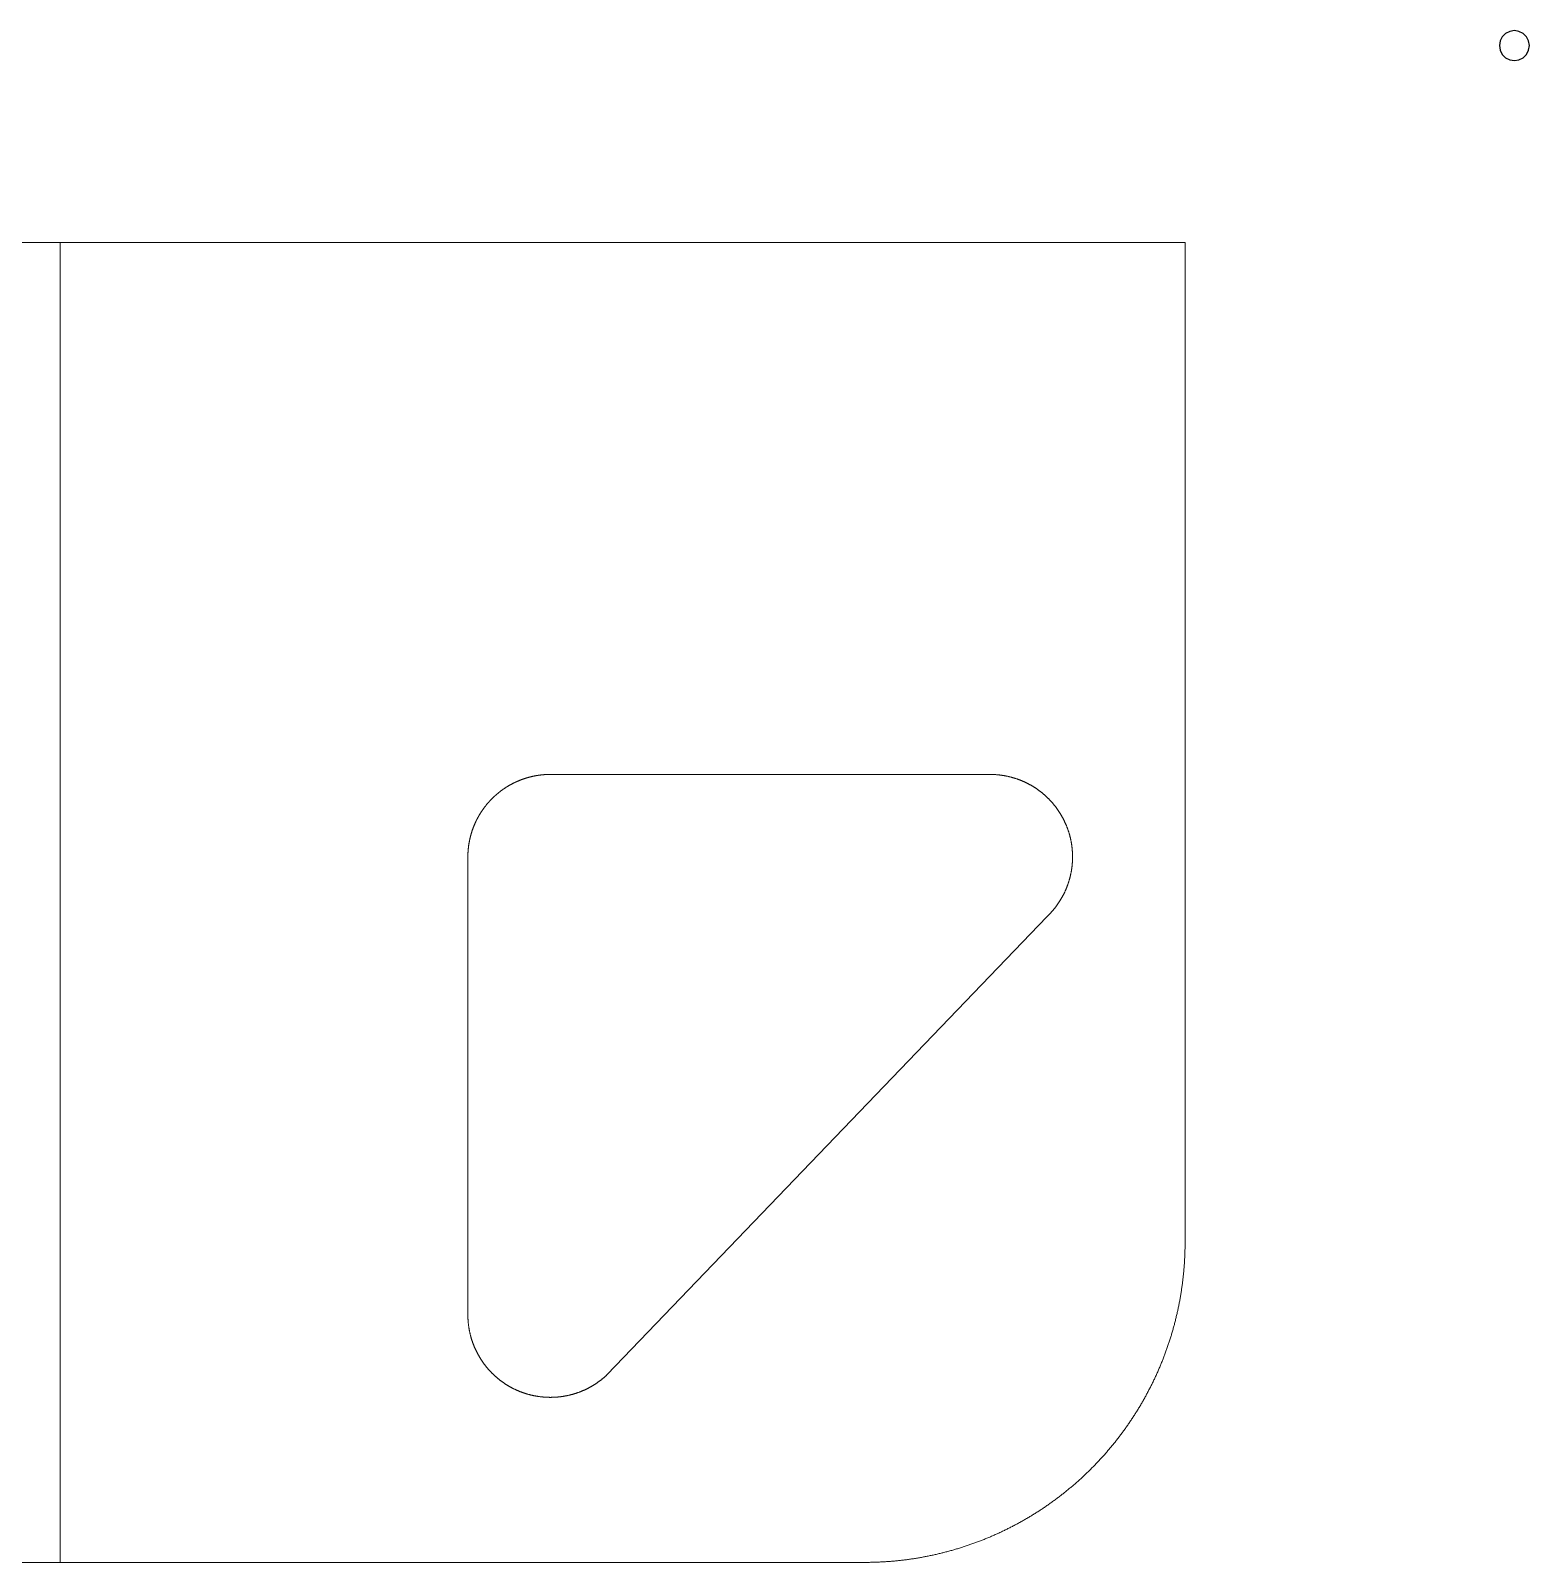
# Model space of a CAD drawing. Header units: millimetres. Extents: x -59 to 138, y 145 to 353.
# Drawn here: x 37.5 to 137.4, y 250.8 to 352.9 of the extents above; entities that cross this region are included whole.
import ezdxf

# ---------------------------------------------------------------- set-up
doc = ezdxf.new("R2010")
doc.units = ezdxf.units.MM
doc.layers.add('TOP_Full_CutOut_90', color=7, linetype='Continuous')
doc.layers.add('TOP_Full_CutOut_90_1', color=7, linetype='Continuous', lineweight=18)
doc.layers.add('TOP_Full_CutOut_90_2', color=7, linetype='Continuous', lineweight=18)

msp = doc.modelspace()

# ---------------------------------------------------------------- linework, layer by layer
at = {"layer": 'TOP_Full_CutOut_90'}
msp.add_lwpolyline([(135.403879, 351.893123), (135.452822, 351.584106), (135.594862, 351.305338), (135.816094, 351.084106), (136.094862, 350.942066), (136.403879, 350.893123), (136.712896, 350.942066), (136.991664, 351.084106), (137.212896, 351.305338), (137.354936, 351.584106), (137.403879, 351.893123), (137.354936, 352.20214), (137.212896, 352.480908), (136.991664, 352.70214), (136.712896, 352.84418), (136.403879, 352.893123), (136.094862, 352.84418), (135.816094, 352.70214), (135.594862, 352.480908), (135.452822, 352.20214), (135.403879, 351.893123)], close=True, dxfattribs=at)
at = {"layer": 'TOP_Full_CutOut_90_1', "linetype": 'Continuous', "ltscale": 5}
msp.add_lwpolyline([(66.637892, 297.802576), (66.637919, 297.819859), (66.638, 297.837143), (66.638136, 297.854425), (66.638326, 297.871707), (66.63857, 297.888989), (66.638869, 297.90627), (66.639222, 297.923549), (66.639629, 297.940828), (66.640091, 297.958105), (66.640607, 297.97538), (66.641177, 297.992654), (66.641802, 298.009926), (66.64248, 298.027196), (66.643213, 298.044464), (66.644001, 298.061729), (66.644842, 298.078992), (66.645738, 298.096252), (66.646688, 298.113509), (66.647692, 298.130763), (66.64875, 298.148014), (66.649863, 298.165261), (66.65103, 298.182505), (66.652251, 298.199745), (66.653526, 298.216981), (66.654855, 298.234213), (66.656239, 298.251441), (66.657676, 298.268664), (66.659168, 298.285883), (66.660714, 298.303097), (66.662314, 298.320306), (66.663968, 298.33751), (66.665676, 298.354708), (66.667438, 298.371901), (66.669254, 298.389089), (66.671124, 298.406271), (66.673048, 298.423447), (66.675026, 298.440616), (66.677058, 298.45778), (66.679144, 298.474937), (66.681284, 298.492087), (66.683477, 298.50923), (66.685725, 298.526367), (66.688026, 298.543496), (66.690381, 298.560618), (66.69279, 298.577733), (66.695253, 298.594839), (66.69777, 298.611938), (66.70034, 298.62903), (66.702964, 298.646112), (66.705641, 298.663187), (66.708373, 298.680253), (66.711157, 298.69731), (66.713996, 298.714359), (66.716888, 298.731399), (66.719833, 298.748429), (66.722832, 298.76545), (66.725885, 298.782462), (66.728991, 298.799463), (66.73215, 298.816455), (66.735363, 298.833437), (66.738629, 298.850409), (66.741948, 298.867371), (66.745321, 298.884322), (66.748747, 298.901262), (66.752226, 298.918191), (66.755758, 298.93511), (66.759344, 298.952017), (66.762982, 298.968913), (66.766674, 298.985797), (66.770419, 299.00267), (66.774216, 299.019531), (66.778067, 299.03638), (66.781971, 299.053216), (66.785927, 299.070041), (66.789936, 299.086852), (66.793998, 299.103651), (66.798113, 299.120438), (66.802281, 299.137211), (66.806501, 299.153971), (66.810774, 299.170718), (66.8151, 299.187451), (66.819478, 299.20417), (66.823909, 299.220876), (66.828392, 299.237568), (66.832927, 299.254245), (66.837515, 299.270908), (66.842155, 299.287557), (66.846848, 299.304191), (66.851593, 299.32081), (66.85639, 299.337414), (66.861239, 299.354003), (66.86614, 299.370577), (66.871094, 299.387135), (66.876099, 299.403678), (66.881156, 299.420205), (66.886265, 299.436715), (66.891426, 299.45321), (66.896639, 299.469688), (66.901904, 299.48615), (66.90722, 299.502596), (66.912588, 299.519024), (66.918008, 299.535436), (66.923479, 299.55183), (66.929002, 299.568207), (66.934576, 299.584567), (66.940201, 299.600909), (66.945878, 299.617233), (66.951606, 299.63354), (66.957385, 299.649828), (66.963215, 299.666098), (66.969097, 299.68235), (66.975029, 299.698583), (66.981013, 299.714797), (66.987047, 299.730993), (66.993133, 299.74717), (66.999269, 299.763327), (67.005456, 299.779465), (67.011693, 299.795583), (67.017981, 299.811682), (67.02432, 299.827761), (67.030709, 299.84382), (67.037149, 299.859858), (67.043639, 299.875877), (67.050179, 299.891875), (67.05677, 299.907852), (67.06341, 299.923809), (67.070101, 299.939744), (67.076842, 299.955659), (67.083633, 299.971552), (67.090474, 299.987424), (67.097364, 300.003274), (67.104305, 300.019102), (67.111295, 300.034909), (67.118335, 300.050694), (67.125424, 300.066456), (67.132563, 300.082196), (67.139751, 300.097914), (67.146988, 300.113608), (67.154275, 300.12928), (67.161611, 300.144929), (67.168996, 300.160555), (67.176431, 300.176158), (67.183914, 300.191737), (67.191446, 300.207293), (67.199027, 300.222825), (67.206657, 300.238333), (67.214335, 300.253816), (67.222062, 300.269276), (67.229838, 300.284711), (67.237662, 300.300122), (67.245535, 300.315508), (67.253456, 300.33087), (67.261425, 300.346206), (67.269442, 300.361517), (67.277507, 300.376803), (67.28562, 300.392064), (67.293781, 300.407299), (67.30199, 300.422508), (67.310247, 300.437692), (67.318552, 300.452849), (67.326904, 300.46798), (67.335303, 300.483085), (67.34375, 300.498164), (67.352244, 300.513215), (67.360786, 300.52824), (67.369375, 300.543239), (67.378011, 300.55821), (67.386693, 300.573154), (67.395423, 300.58807), (67.4042, 300.602959), (67.413023, 300.61782), (67.421893, 300.632654), (67.430809, 300.64746), (67.439772, 300.662237), (67.448782, 300.676986), (67.457838, 300.691707), (67.46694, 300.706399), (67.476088, 300.721063), (67.485282, 300.735698), (67.494522, 300.750304), (67.503808, 300.764881), (67.513139, 300.779428), (67.522517, 300.793946), (67.531939, 300.808435), (67.541408, 300.822894), (67.550922, 300.837323), (67.560481, 300.851722), (67.570085, 300.866091), (67.579734, 300.88043), (67.589429, 300.894738), (67.599168, 300.909016), (67.608952, 300.923263), (67.618781, 300.93748), (67.628654, 300.951665), (67.638572, 300.965819), (67.648535, 300.979942), (67.658541, 300.994034), (67.668592, 301.008094), (67.678687, 301.022123), (67.688826, 301.036119), (67.69901, 301.050084), (67.709236, 301.064017), (67.719507, 301.077917), (67.729821, 301.091786), (67.740179, 301.105621), (67.75058, 301.119424), (67.761025, 301.133195), (67.771513, 301.146932), (67.782043, 301.160636), (67.792617, 301.174308), (67.803234, 301.187946), (67.813894, 301.20155), (67.824596, 301.215121), (67.835341, 301.228658), (67.846128, 301.242162), (67.856958, 301.255631), (67.86783, 301.269067), (67.878744, 301.282468), (67.889701, 301.295835), (67.900699, 301.309167), (67.911739, 301.322465), (67.922821, 301.335727), (67.933944, 301.348955), (67.945109, 301.362148), (67.956315, 301.375306), (67.967563, 301.388429), (67.978852, 301.401516), (67.990181, 301.414568), (68.001552, 301.427584), (68.012964, 301.440564), (68.024416, 301.453508), (68.035909, 301.466416), (68.047443, 301.479288), (68.059017, 301.492124), (68.070631, 301.504923), (68.082285, 301.517686), (68.09398, 301.530412), (68.105714, 301.543101), (68.117488, 301.555753), (68.129302, 301.568368), (68.141155, 301.580946), (68.153048, 301.593487), (68.16498, 301.60599), (68.176952, 301.618456), (68.188963, 301.630884), (68.201012, 301.643274), (68.213101, 301.655627), (68.225228, 301.667941), (68.237394, 301.680217), (68.249598, 301.692455), (68.261841, 301.704654), (68.274122, 301.716815), (68.286441, 301.728937), (68.298798, 301.741021), (68.311193, 301.753065), (68.323626, 301.765071), (68.336097, 301.777037), (68.348605, 301.788964), (68.361151, 301.800852), (68.373733, 301.8127), (68.386353, 301.824509), (68.39901, 301.836278), (68.411704, 301.848007), (68.424435, 301.859696), (68.437203, 301.871345), (68.450007, 301.882954), (68.462847, 301.894523), (68.475724, 301.906051), (68.488637, 301.917539), (68.501585, 301.928986), (68.51457, 301.940393), (68.527591, 301.951758), (68.540647, 301.963083), (68.553739, 301.974366), (68.566866, 301.985608), (68.580028, 301.996809), (68.593226, 302.007969), (68.606458, 302.019087), (68.619726, 302.030163), (68.633028, 302.041198), (68.646365, 302.052191), (68.659736, 302.063141), (68.673142, 302.07405), (68.686581, 302.084917), (68.700055, 302.095741), (68.713563, 302.106523), (68.727105, 302.117262), (68.74068, 302.127959), (68.754289, 302.138613), (68.767931, 302.149224), (68.781607, 302.159793), (68.795315, 302.170318), (68.809057, 302.1808), (68.822832, 302.191239), (68.836639, 302.201634), (68.850479, 302.211987), (68.864351, 302.222295), (68.878256, 302.23256), (68.892193, 302.242781), (68.906162, 302.252959), (68.920163, 302.263092), (68.934195, 302.273182), (68.94826, 302.283227), (68.962355, 302.293228), (68.976482, 302.303184), (68.990641, 302.313097), (69.00483, 302.322964), (69.01905, 302.332787), (69.033302, 302.342566), (69.047583, 302.352299), (69.061896, 302.361988), (69.076238, 302.371631), (69.090611, 302.38123), (69.105014, 302.390783), (69.119447, 302.400291), (69.13391, 302.409753), (69.148403, 302.41917), (69.162924, 302.428541), (69.177476, 302.437867), (69.192056, 302.447147), (69.206666, 302.456381), (69.221305, 302.465569), (69.235972, 302.474711), (69.250668, 302.483807), (69.265393, 302.492857), (69.280146, 302.50186), (69.294927, 302.510817), (69.309736, 302.519728), (69.324573, 302.528592), (69.339438, 302.537409), (69.354331, 302.54618), (69.369251, 302.554903), (69.384198, 302.56358), (69.399173, 302.57221), (69.414174, 302.580792), (69.429203, 302.589328), (69.444258, 302.597816), (69.45934, 302.606257), (69.474448, 302.61465), (69.489583, 302.622996), (69.504744, 302.631294), (69.51993, 302.639545), (69.535143, 302.647748), (69.550381, 302.655903), (69.565645, 302.66401), (69.580935, 302.672069), (69.596249, 302.68008), (69.611589, 302.688042), (69.626953, 302.695957), (69.642343, 302.703823), (69.657757, 302.711641), (69.673195, 302.71941), (69.688658, 302.727131), (69.704145, 302.734803), (69.719656, 302.742427), (69.735191, 302.750001), (69.75075, 302.757527), (69.766332, 302.765004), (69.781938, 302.772432), (69.797566, 302.779811), (69.813218, 302.787141), (69.828893, 302.794421), (69.844591, 302.801652), (69.860312, 302.808834), (69.876055, 302.815966), (69.89182, 302.823049), (69.907607, 302.830082), (69.923417, 302.837066), (69.939248, 302.844), (69.955101, 302.850884), (69.970976, 302.857718), (69.986872, 302.864503), (70.002789, 302.871237), (70.018727, 302.877922), (70.034686, 302.884556), (70.050666, 302.89114), (70.066667, 302.897674), (70.082688, 302.904157), (70.098729, 302.91059), (70.114791, 302.916973), (70.130872, 302.923305), (70.146974, 302.929587), (70.163095, 302.935817), (70.179235, 302.941998), (70.195395, 302.948127), (70.211574, 302.954206), (70.227772, 302.960234), (70.243989, 302.966211), (70.260224, 302.972137), (70.276478, 302.978012), (70.292751, 302.983835), (70.309042, 302.989608), (70.32535, 302.995329), (70.341677, 303.000999), (70.358022, 303.006618), (70.374384, 303.012186), (70.390763, 303.017701), (70.40716, 303.023166), (70.423573, 303.028579), (70.440004, 303.03394), (70.456451, 303.03925), (70.472915, 303.044508), (70.489396, 303.049714), (70.505893, 303.054868), (70.522405, 303.059971), (70.538934, 303.065021), (70.555479, 303.07002), (70.572039, 303.074966), (70.588615, 303.079861), (70.605206, 303.084703), (70.621812, 303.089493), (70.638433, 303.094232), (70.655069, 303.098917), (70.67172, 303.103551), (70.688385, 303.108132), (70.705064, 303.112661), (70.721757, 303.117137), (70.738465, 303.121561), (70.755186, 303.125932), (70.771921, 303.130251), (70.78867, 303.134517), (70.805431, 303.138731), (70.822206, 303.142891), (70.838994, 303.146999), (70.855795, 303.151055), (70.872608, 303.155057), (70.889434, 303.159007), (70.906272, 303.162903), (70.923123, 303.166747), (70.939985, 303.170538), (70.956859, 303.174276), (70.973745, 303.177961), (70.990643, 303.181592), (71.007551, 303.185171), (71.024471, 303.188696), (71.041402, 303.192169), (71.058344, 303.195588), (71.075296, 303.198953), (71.092259, 303.202266), (71.109232, 303.205525), (71.126215, 303.208731), (71.143209, 303.211883), (71.160212, 303.214982), (71.177225, 303.218028), (71.194247, 303.22102), (71.211278, 303.223958), (71.228319, 303.226843), (71.245369, 303.229675), (71.262427, 303.232453), (71.279495, 303.235177), (71.29657, 303.237848), (71.313654, 303.240465), (71.330746, 303.243028), (71.347846, 303.245537), (71.364954, 303.247993), (71.38207, 303.250395), (71.399193, 303.252743), (71.416323, 303.255038), (71.43346, 303.257278), (71.450605, 303.259465), (71.467756, 303.261598), (71.484914, 303.263677), (71.502078, 303.265702), (71.519248, 303.267673), (71.536425, 303.26959), (71.553607, 303.271453), (71.570796, 303.273262), (71.58799, 303.275017), (71.605189, 303.276718), (71.622393, 303.278365), (71.639603, 303.279958), (71.656818, 303.281497), (71.674037, 303.282981), (71.691261, 303.284412), (71.708489, 303.285788), (71.725722, 303.287111), (71.742959, 303.288379), (71.760199, 303.289593), (71.777443, 303.290752), (71.794691, 303.291858), (71.811942, 303.292909), (71.829197, 303.293907), (71.846454, 303.29485), (71.863715, 303.295738), (71.880978, 303.296573), (71.898243, 303.297353), (71.915511, 303.298079), (71.932782, 303.298751), (71.950054, 303.299368), (71.967328, 303.299931), (71.984604, 303.30044), (72.001881, 303.300895), (72.019159, 303.301295), (72.036439, 303.301641), (72.05372, 303.301932), (72.071002, 303.30217), (72.088284, 303.302353), (72.105567, 303.302482), (72.12285, 303.302556), (72.140133, 303.302576), (101.452752, 303.302572), (101.478946, 303.302499), (101.50514, 303.302301), (101.531333, 303.301978), (101.557524, 303.301531), (101.583712, 303.300959), (101.609898, 303.300262), (101.63608, 303.29944), (101.662257, 303.298494), (101.68843, 303.297423), (101.714598, 303.296227), (101.740759, 303.294907), (101.766914, 303.293463), (101.793062, 303.291893), (101.819202, 303.290199), (101.845333, 303.288381), (101.871456, 303.286438), (101.897569, 303.284371), (101.923672, 303.28218), (101.949764, 303.279864), (101.975845, 303.277424), (102.001914, 303.27486), (102.02797, 303.272172), (102.054014, 303.269359), (102.080043, 303.266423), (102.106059, 303.263362), (102.132059, 303.260178), (102.158044, 303.25687), (102.184013, 303.253439), (102.209965, 303.249883), (102.235901, 303.246204), (102.261818, 303.242402), (102.287717, 303.238476), (102.313597, 303.234427), (102.339457, 303.230255), (102.365297, 303.225959), (102.391117, 303.221541), (102.416915, 303.217), (102.442691, 303.212335), (102.468444, 303.207549), (102.494175, 303.202639), (102.519882, 303.197607), (102.545565, 303.192453), (102.571222, 303.187176), (102.596855, 303.181777), (102.622461, 303.176257), (102.648041, 303.170614), (102.673593, 303.16485), (102.699118, 303.158964), (102.724615, 303.152956), (102.750083, 303.146827), (102.775521, 303.140577), (102.800929, 303.134206), (102.826306, 303.127714), (102.851653, 303.121101), (102.876967, 303.114367), (102.902249, 303.107513), (102.927498, 303.100539), (102.952714, 303.093444), (102.977896, 303.086229), (103.003043, 303.078895), (103.028154, 303.071441), (103.05323, 303.063867), (103.07827, 303.056174), (103.103273, 303.048362), (103.128238, 303.040431), (103.153165, 303.032381), (103.178054, 303.024212), (103.202903, 303.015925), (103.227713, 303.00752), (103.252482, 302.998997), (103.27721, 302.990355), (103.301897, 302.981597), (103.326542, 302.97272), (103.351145, 302.963726), (103.375704, 302.954616), (103.40022, 302.945388), (103.424691, 302.936044), (103.449118, 302.926583), (103.473499, 302.917006), (103.497834, 302.907313), (103.522123, 302.897505), (103.546365, 302.88758), (103.57056, 302.877541), (103.594706, 302.867386), (103.618804, 302.857116), (103.642852, 302.846732), (103.666851, 302.836233), (103.6908, 302.825621), (103.714697, 302.814894), (103.738544, 302.804053), (103.762338, 302.793099), (103.78608, 302.782032), (103.809769, 302.770852), (103.833405, 302.759559), (103.856986, 302.748154), (103.880513, 302.736636), (103.903985, 302.725007), (103.927401, 302.713266), (103.950761, 302.701414), (103.974064, 302.68945), (103.99731, 302.677376), (104.020498, 302.665191), (104.043628, 302.652896), (104.066699, 302.64049), (104.089711, 302.627975), (104.112662, 302.615351), (104.135554, 302.602617), (104.158385, 302.589775), (104.181154, 302.576824), (104.203861, 302.563764), (104.226506, 302.550597), (104.249087, 302.537322), (104.271606, 302.523939), (104.29406, 302.51045), (104.31645, 302.496853), (104.338775, 302.483151), (104.361034, 302.469342), (104.383227, 302.455427), (104.405354, 302.441406), (104.427414, 302.427281), (104.449406, 302.41305), (104.47133, 302.398715), (104.493186, 302.384276), (104.514972, 302.369732), (104.536689, 302.355085), (104.558336, 302.340335), (104.579913, 302.325482), (104.601419, 302.310526), (104.622853, 302.295468), (104.644215, 302.280308), (104.665505, 302.265047), (104.686722, 302.249684), (104.707865, 302.234221), (104.728934, 302.218657), (104.74993, 302.202993), (104.77085, 302.187229), (104.791695, 302.171365), (104.812464, 302.155402), (104.833157, 302.139341), (104.853773, 302.123181), (104.874312, 302.106924), (104.894774, 302.090568), (104.915157, 302.074116), (104.935462, 302.057566), (104.955687, 302.04092), (104.975833, 302.024178), (104.995899, 302.00734), (105.015885, 301.990407), (105.03579, 301.973379), (105.055613, 301.956256), (105.075355, 301.939039), (105.095015, 301.921728), (105.114591, 301.904323), (105.134085, 301.886826), (105.153495, 301.869236), (105.172822, 301.851553), (105.192063, 301.833779), (105.21122, 301.815914), (105.230292, 301.797957), (105.249277, 301.77991), (105.268177, 301.761772), (105.28699, 301.743545), (105.305716, 301.725228), (105.324355, 301.706823), (105.342906, 301.688329), (105.361368, 301.669746), (105.379742, 301.651076), (105.398026, 301.632319), (105.416221, 301.613475), (105.434326, 301.594544), (105.452341, 301.575527), (105.470265, 301.556425), (105.488098, 301.537237), (105.505839, 301.517965), (105.523488, 301.498609), (105.541045, 301.479169), (105.558509, 301.459645), (105.57588, 301.440038), (105.593157, 301.420349), (105.61034, 301.400578), (105.627429, 301.380725), (105.644423, 301.360791), (105.661322, 301.340777), (105.678126, 301.320682), (105.694834, 301.300507), (105.711445, 301.280253), (105.72796, 301.25992), (105.744377, 301.239509), (105.760698, 301.219019), (105.77692, 301.198452), (105.793045, 301.177809), (105.80907, 301.157088), (105.824997, 301.136292), (105.840825, 301.11542), (105.856553, 301.094472), (105.872182, 301.07345), (105.88771, 301.052354), (105.903137, 301.031184), (105.918463, 301.009941), (105.933688, 300.988625), (105.948811, 300.967237), (105.963833, 300.945777), (105.978752, 300.924246), (105.993568, 300.902644), (106.008281, 300.880972), (106.02289, 300.85923), (106.037396, 300.837418), (106.051798, 300.815538), (106.066096, 300.793589), (106.080289, 300.771573), (106.094377, 300.749489), (106.108359, 300.727338), (106.122236, 300.705121), (106.136007, 300.682838), (106.149672, 300.66049), (106.16323, 300.638077), (106.176681, 300.615599), (106.190025, 300.593058), (106.203261, 300.570454), (106.21639, 300.547787), (106.22941, 300.525057), (106.242322, 300.502266), (106.255126, 300.479413), (106.26782, 300.4565), (106.280405, 300.433526), (106.292881, 300.410493), (106.305246, 300.387401), (106.317502, 300.36425), (106.329647, 300.341041), (106.341682, 300.317775), (106.353605, 300.294451), (106.365418, 300.271071), (106.377119, 300.247635), (106.388708, 300.224143), (106.400185, 300.200596), (106.41155, 300.176995), (106.422802, 300.153341), (106.433942, 300.129633), (106.444968, 300.105872), (106.455881, 300.082058), (106.466681, 300.058194), (106.477367, 300.034278), (106.487939, 300.010311), (106.498396, 299.986294), (106.508739, 299.962228), (106.518968, 299.938113), (106.529081, 299.913949), (106.539079, 299.889737), (106.548962, 299.865478), (106.558729, 299.841173), (106.56838, 299.816821), (106.577916, 299.792423), (106.587334, 299.76798), (106.596637, 299.743493), (106.605822, 299.718961), (106.614891, 299.694387), (106.623842, 299.669769), (106.632677, 299.645109), (106.641393, 299.620407), (106.649992, 299.595664), (106.658473, 299.57088), (106.666836, 299.546056), (106.67508, 299.521192), (106.683206, 299.49629), (106.691214, 299.471349), (106.699102, 299.44637), (106.706871, 299.421354), (106.714521, 299.396301), (106.722052, 299.371213), (106.729463, 299.346088), (106.736755, 299.320929), (106.743926, 299.295735), (106.750977, 299.270507), (106.757909, 299.245246), (106.764719, 299.219952), (106.77141, 299.194626), (106.777979, 299.169268), (106.784428, 299.14388), (106.790756, 299.118461), (106.796962, 299.093012), (106.803047, 299.067534), (106.809011, 299.042027), (106.814854, 299.016492), (106.820574, 298.99093), (106.826173, 298.96534), (106.83165, 298.939724), (106.837005, 298.914083), (106.842238, 298.888416), (106.847348, 298.862725), (106.852336, 298.837009), (106.857201, 298.81127), (106.861944, 298.785508), (106.866564, 298.759724), (106.871061, 298.733919), (106.875435, 298.708092), (106.879687, 298.682244), (106.883815, 298.656377), (106.887819, 298.63049), (106.891701, 298.604584), (106.895459, 298.578661), (106.899093, 298.552719), (106.902604, 298.526761), (106.905991, 298.500786), (106.909255, 298.474795), (106.912395, 298.448789), (106.91541, 298.422769), (106.918302, 298.396734), (106.92107, 298.370686), (106.923714, 298.344625), (106.926233, 298.318552), (106.928628, 298.292467), (106.930899, 298.266371), (106.933046, 298.240264), (106.935069, 298.214147), (106.936967, 298.188022), (106.93874, 298.161887), (106.940389, 298.135744), (106.941914, 298.109594), (106.943314, 298.083436), (106.944589, 298.057273), (106.94574, 298.031103), (106.946766, 298.004929), (106.947667, 297.978749), (106.948444, 297.952566), (106.949096, 297.92638), (106.949623, 297.90019), (106.950026, 297.873999), (106.950304, 297.847805), (106.950457, 297.821611), (106.950485, 297.795416), (106.950389, 297.769222), (106.950167, 297.743028), (106.949821, 297.716835), (106.949351, 297.690645), (106.948755, 297.664457), (106.948035, 297.638272), (106.94719, 297.612091), (106.946221, 297.585914), (106.945126, 297.559742), (106.943908, 297.533576), (106.942564, 297.507416), (106.941096, 297.481262), (106.939504, 297.455116), (106.937786, 297.428977), (106.935945, 297.402847), (106.933979, 297.376727), (106.931889, 297.350615), (106.929674, 297.324514), (106.927335, 297.298424), (106.924872, 297.272346), (106.922284, 297.246279), (106.919573, 297.220225), (106.916737, 297.194184), (106.913778, 297.168157), (106.910694, 297.142144), (106.907487, 297.116147), (106.904156, 297.090165), (106.900701, 297.064199), (106.897123, 297.03825), (106.893421, 297.012318), (106.889595, 296.986404), (106.885646, 296.960509), (106.881574, 296.934632), (106.877379, 296.908776), (106.87306, 296.882939), (106.868619, 296.857124), (106.864055, 296.83133), (106.859368, 296.805558), (106.854558, 296.779808), (106.849625, 296.754082), (106.844571, 296.72838), (106.839393, 296.702702), (106.834094, 296.677049), (106.828672, 296.651421), (106.823129, 296.62582), (106.817463, 296.600245), (106.811676, 296.574697), (106.805768, 296.549178), (106.799737, 296.523687), (106.793586, 296.498225), (106.787313, 296.472792), (106.780919, 296.447389), (106.774404, 296.422018), (106.767769, 296.396677), (106.761013, 296.371369), (106.754136, 296.346093), (106.747139, 296.32085), (106.740022, 296.295641), (106.732785, 296.270465), (106.725428, 296.245325), (106.717952, 296.22022), (106.710356, 296.195151), (106.702641, 296.170118), (106.694806, 296.145122), (106.686853, 296.120164), (106.678781, 296.095244), (106.67059, 296.070363), (106.662281, 296.045521), (106.653853, 296.020719), (106.645308, 295.995957), (106.636645, 295.971236), (106.627864, 295.946557), (106.618966, 295.92192), (106.60995, 295.897326), (106.600818, 295.872774), (106.591568, 295.848267), (106.582202, 295.823804), (106.57272, 295.799386), (106.563121, 295.775013), (106.553407, 295.750686), (106.543576, 295.726406), (106.53363, 295.702173), (106.523569, 295.677987), (106.513393, 295.65385), (106.503102, 295.629762), (106.492696, 295.605722), (106.482176, 295.581733), (106.471542, 295.557794), (106.460794, 295.533906), (106.449932, 295.510069), (106.438957, 295.486284), (106.427869, 295.462552), (106.416667, 295.438873), (106.405354, 295.415248), (106.393927, 295.391676), (106.382389, 295.36816), (106.370739, 295.344698), (106.358977, 295.321293), (106.347104, 295.297943), (106.33512, 295.274651), (106.323024, 295.251416), (106.310819, 295.228238), (106.298503, 295.205119), (106.286077, 295.182059), (106.273542, 295.159059), (106.260897, 295.136118), (106.248143, 295.113238), (106.23528, 295.090419), (106.222309, 295.067661), (106.209229, 295.044966), (106.196042, 295.022333), (106.182746, 294.999763), (106.169344, 294.977256), (106.155834, 294.954814), (106.142218, 294.932436), (106.128495, 294.910124), (106.114666, 294.887877), (106.100732, 294.865696), (106.086692, 294.843582), (106.072546, 294.821535), (106.058296, 294.799555), (106.043942, 294.777644), (106.029483, 294.755801), (106.01492, 294.734027), (106.000254, 294.712323), (105.985485, 294.690689), (105.970612, 294.669126), (105.955637, 294.647634), (105.94056, 294.626213), (105.925381, 294.604864), (105.910101, 294.583588), (105.89472, 294.562385), (105.879237, 294.541255), (105.863654, 294.5202), (105.847972, 294.499218), (105.832189, 294.478312), (105.816307, 294.457481), (105.800326, 294.436726), (105.784246, 294.416048), (105.768068, 294.395446), (105.751792, 294.374921), (105.735418, 294.354474), (105.718948, 294.334106), (105.70238, 294.313816), (105.685716, 294.293605), (105.668956, 294.273474), (105.6521, 294.253423), (105.635149, 294.233452), (105.618103, 294.213562), (105.600963, 294.193754), (105.583728, 294.174028), (105.566399, 294.154384), (105.548978, 294.134822), (105.531463, 294.115344), (105.513856, 294.09595), (105.496156, 294.076639), (105.478365, 294.057413), (105.460482, 294.038273), (105.442509, 294.019217), (105.424444, 294.000247), (105.40629, 293.981364), (105.388046, 293.962567), (105.369713, 293.943857), (105.351291, 293.925235), (105.33278, 293.906701), (105.314181, 293.888255), (105.295495, 293.869898), (105.276721, 293.85163), (105.257861, 293.833452), (105.238914, 293.815363), (75.926311, 263.285153), (75.907684, 263.267538), (75.888976, 263.250009), (75.870186, 263.232568), (75.851315, 263.215215), (75.832363, 263.19795), (75.813331, 263.180773), (75.794219, 263.163685), (75.775028, 263.146687), (75.755758, 263.129778), (75.736409, 263.112959), (75.716981, 263.096231), (75.697477, 263.079593), (75.677894, 263.063047), (75.658235, 263.046591), (75.6385, 263.030228), (75.618688, 263.013957), (75.598801, 262.997778), (75.578838, 262.981692), (75.558801, 262.9657), (75.538689, 262.949801), (75.518504, 262.933996), (75.498245, 262.918285), (75.477913, 262.902669), (75.457508, 262.887148), (75.437032, 262.871722), (75.416483, 262.856391), (75.395864, 262.841157), (75.375173, 262.826019), (75.354413, 262.810977), (75.333582, 262.796033), (75.312682, 262.781185), (75.291713, 262.766436), (75.270675, 262.751784), (75.24957, 262.73723), (75.228397, 262.722775), (75.207156, 262.708419), (75.185849, 262.694162), (75.164476, 262.680004), (75.143037, 262.665947), (75.121533, 262.651989), (75.099963, 262.638131), (75.07833, 262.624375), (75.056632, 262.610719), (75.034872, 262.597165), (75.013048, 262.583712), (74.991162, 262.570361), (74.969213, 262.557112), (74.947204, 262.543966), (74.925133, 262.530922), (74.903002, 262.517982), (74.88081, 262.505145), (74.858559, 262.492411), (74.836249, 262.479781), (74.81388, 262.467255), (74.791453, 262.454834), (74.768969, 262.442517), (74.746427, 262.430306), (74.723829, 262.418199), (74.701174, 262.406198), (74.678464, 262.394303), (74.655698, 262.382514), (74.632878, 262.370831), (74.610004, 262.359254), (74.587076, 262.347784), (74.564094, 262.336422), (74.54106, 262.325166), (74.517974, 262.314018), (74.494836, 262.302978), (74.471647, 262.292045), (74.448407, 262.281221), (74.425117, 262.270505), (74.401777, 262.259898), (74.378388, 262.2494), (74.354951, 262.239011), (74.331465, 262.228732), (74.307931, 262.218562), (74.284351, 262.208501), (74.260724, 262.198551), (74.23705, 262.188711), (74.213331, 262.178982), (74.189567, 262.169363), (74.165758, 262.159855), (74.141906, 262.150458), (74.118009, 262.141172), (74.09407, 262.131998), (74.070088, 262.122936), (74.046065, 262.113985), (74.021999, 262.105147), (73.997893, 262.096421), (73.973747, 262.087807), (73.94956, 262.079306), (73.925334, 262.070918), (73.90107, 262.062642), (73.876767, 262.05448), (73.852426, 262.046432), (73.828048, 262.038497), (73.803633, 262.030675), (73.779182, 262.022968), (73.754695, 262.015374), (73.730174, 262.007895), (73.705617, 262.00053), (73.681027, 261.99328), (73.656403, 261.986144), (73.631746, 261.979123), (73.607057, 261.972218), (73.582336, 261.965427), (73.557583, 261.958752), (73.532799, 261.952192), (73.507986, 261.945748), (73.483142, 261.939419), (73.458269, 261.933206), (73.433368, 261.92711), (73.408438, 261.921129), (73.383481, 261.915265), (73.358496, 261.909517), (73.333486, 261.903886), (73.308449, 261.898371), (73.283387, 261.892973), (73.258299, 261.887692), (73.233188, 261.882528), (73.208053, 261.877481), (73.182894, 261.872552), (73.157713, 261.867739), (73.132509, 261.863044), (73.107284, 261.858467), (73.082038, 261.854007), (73.056772, 261.849665), (73.031485, 261.845441), (73.006179, 261.841334), (72.980854, 261.837346), (72.955511, 261.833476), (72.93015, 261.829724), (72.904772, 261.82609), (72.879377, 261.822574), (72.853967, 261.819177), (72.82854, 261.815899), (72.803099, 261.812739), (72.777643, 261.809697), (72.752173, 261.806775), (72.72669, 261.803971), (72.701194, 261.801285), (72.675686, 261.798719), (72.650166, 261.796272), (72.624635, 261.793943), (72.599093, 261.791734), (72.573541, 261.789644), (72.54798, 261.787673), (72.52241, 261.785821), (72.496832, 261.784088), (72.471246, 261.782474), (72.445652, 261.78098), (72.420052, 261.779605), (72.394446, 261.77835), (72.368834, 261.777214), (72.343218, 261.776197), (72.317596, 261.775299), (72.291971, 261.774521), (72.266343, 261.773863), (72.240711, 261.773324), (72.215078, 261.772904), (72.189443, 261.772604), (72.163806, 261.772424), (72.138169, 261.772363), (72.112533, 261.772421), (72.086896, 261.772599), (72.061261, 261.772896), (72.035627, 261.773313), (72.009996, 261.77385), (71.984367, 261.774506), (71.958742, 261.775281), (71.933121, 261.776176), (71.907504, 261.77719), (71.881892, 261.778323), (71.856286, 261.779576), (71.830686, 261.780949), (71.805092, 261.78244), (71.779506, 261.784051), (71.753927, 261.785781), (71.728357, 261.787631), (71.702796, 261.789599), (71.677244, 261.791687), (71.651702, 261.793893), (71.626171, 261.796219), (71.600651, 261.798664), (71.575142, 261.801228), (71.549646, 261.80391), (71.524163, 261.806711), (71.498692, 261.809632), (71.473236, 261.81267), (71.447794, 261.815828), (71.422368, 261.819104), (71.396956, 261.822498), (71.371561, 261.826011), (71.346183, 261.829642), (71.320821, 261.833392), (71.295478, 261.837259), (71.270153, 261.841245), (71.244846, 261.845349), (71.219559, 261.84957), (71.194292, 261.85391), (71.169046, 261.858367), (71.14382, 261.862942), (71.118616, 261.867634), (71.093435, 261.872444), (71.068275, 261.877371), (71.04314, 261.882416), (71.018028, 261.887577), (70.99294, 261.892855), (70.967877, 261.898251), (70.94284, 261.903763), (70.917828, 261.909392), (70.892843, 261.915137), (70.867886, 261.920998), (70.842955, 261.926976), (70.818053, 261.933071), (70.79318, 261.939281), (70.768335, 261.945607), (70.743521, 261.952048), (70.718737, 261.958606), (70.693983, 261.965278), (70.669261, 261.972066), (70.644571, 261.97897), (70.619914, 261.985988), (70.595289, 261.993121), (70.570698, 262.000369), (70.546141, 262.007731), (70.521618, 262.015208), (70.497131, 262.022799), (70.472679, 262.030504), (70.448264, 262.038323), (70.423885, 262.046255), (70.399543, 262.054301), (70.375239, 262.062461), (70.350974, 262.070734), (70.326747, 262.079119), (70.30256, 262.087618), (70.278412, 262.096229), (70.254305, 262.104953), (70.230239, 262.113789), (70.206215, 262.122737), (70.182232, 262.131797), (70.158292, 262.140969), (70.134394, 262.150252), (70.110541, 262.159646), (70.086731, 262.169152), (70.062966, 262.178768), (70.039246, 262.188495), (70.015572, 262.198333), (69.991943, 262.20828), (69.968362, 262.218338), (69.944827, 262.228506), (69.92134, 262.238783), (69.897901, 262.24917), (69.874511, 262.259665), (69.851171, 262.27027), (69.827879, 262.280983), (69.804638, 262.291805), (69.781448, 262.302735), (69.758309, 262.313773), (69.735222, 262.324919), (69.712186, 262.336172), (69.689204, 262.347532), (69.666275, 262.359), (69.643399, 262.370574), (69.620578, 262.382255), (69.597811, 262.394042), (69.575099, 262.405934), (69.552444, 262.417933), (69.529844, 262.430037), (69.507301, 262.442247), (69.484815, 262.454561), (69.462387, 262.46698), (69.440017, 262.479503), (69.417706, 262.492131), (69.395453, 262.504862), (69.373261, 262.517697), (69.351128, 262.530635), (69.329056, 262.543677), (69.307045, 262.556821), (69.285095, 262.570067), (69.263207, 262.583416), (69.241382, 262.596867), (69.21962, 262.610419), (69.197921, 262.624072), (69.176286, 262.637827), (69.154716, 262.651682), (69.13321, 262.665637), (69.11177, 262.679693), (69.090395, 262.693848), (69.069086, 262.708103), (69.047845, 262.722457), (69.02667, 262.73691), (69.005563, 262.751461), (68.984524, 262.766111), (68.963553, 262.780859), (68.942652, 262.795704), (68.921819, 262.810646), (68.901057, 262.825686), (68.880365, 262.840822), (68.859744, 262.856054), (68.839194, 262.871382), (68.818716, 262.886806), (68.79831, 262.902325), (68.777976, 262.917939), (68.757716, 262.933648), (68.737529, 262.949451), (68.717415, 262.965348), (68.697376, 262.981338), (68.677412, 262.997422), (68.657523, 263.013599), (68.63771, 263.029868), (68.617973, 263.046229), (68.598312, 263.062682), (68.578728, 263.079227), (68.559221, 263.095862), (68.539792, 263.112589), (68.520442, 263.129406), (68.50117, 263.146313), (68.481976, 263.163309), (68.462863, 263.180395), (68.443829, 263.197569), (68.424876, 263.214833), (68.406003, 263.232184), (68.387211, 263.249623), (68.368501, 263.26715), (68.349872, 263.284763), (68.331326, 263.302464), (68.312863, 263.32025), (68.294483, 263.338122), (68.276186, 263.35608), (68.257973, 263.374123), (68.239845, 263.392251), (68.221801, 263.410463), (68.203842, 263.428758), (68.185969, 263.447138), (68.168181, 263.4656), (68.15048, 263.484145), (68.132866, 263.502773), (68.115338, 263.521482), (68.097898, 263.540273), (68.080546, 263.559145), (68.063282, 263.578098), (68.046106, 263.597131), (68.029019, 263.616243), (68.012022, 263.635436), (67.995114, 263.654707), (67.978296, 263.674057), (67.961569, 263.693485), (67.944932, 263.71299), (67.928386, 263.732573), (67.911932, 263.752233), (67.89557, 263.77197), (67.8793, 263.791782), (67.863122, 263.811671), (67.847037, 263.831634), (67.831046, 263.851672), (67.815148, 263.871785), (67.799344, 263.891971), (67.783634, 263.912231), (67.768019, 263.932563), (67.752499, 263.952969), (67.737074, 263.973446), (67.721745, 263.993995), (67.706512, 264.014616), (67.691374, 264.035307), (67.676334, 264.056068), (67.661391, 264.0769), (67.646544, 264.097801), (67.631796, 264.11877), (67.617145, 264.139809), (67.602592, 264.160915), (67.588138, 264.182089), (67.573783, 264.20333), (67.559527, 264.224638), (67.545371, 264.246012), (67.531314, 264.267452), (67.517358, 264.288957), (67.503501, 264.310527), (67.489746, 264.332161), (67.476091, 264.353859), (67.462538, 264.37562), (67.449086, 264.397445), (67.435737, 264.419332), (67.422489, 264.441281), (67.409344, 264.463291), (67.396301, 264.485363), (67.383362, 264.507495), (67.370526, 264.529687), (67.357793, 264.551938), (67.345165, 264.574249), (67.33264, 264.596619), (67.32022, 264.619046), (67.307905, 264.641531), (67.295694, 264.664074), (67.283589, 264.686673), (67.271589, 264.709328), (67.259695, 264.732039), (67.247907, 264.754805), (67.236225, 264.777626), (67.22465, 264.800501), (67.213181, 264.823429), (67.201819, 264.846411), (67.190565, 264.869446), (67.179418, 264.892533), (67.168379, 264.915671), (67.157448, 264.938861), (67.146625, 264.962101), (67.135911, 264.985392), (67.125305, 265.008732), (67.114808, 265.032122), (67.10442, 265.05556), (67.094142, 265.079046), (67.083973, 265.10258), (67.073914, 265.126162), (67.063965, 265.149789), (67.054126, 265.173463), (67.044398, 265.197183), (67.03478, 265.220947), (67.025274, 265.244757), (67.015878, 265.26861), (67.006594, 265.292506), (66.997421, 265.316446), (66.98836, 265.340429), (66.97941, 265.364453), (66.970573, 265.388518), (66.961848, 265.412625), (66.953236, 265.436772), (66.944736, 265.460959), (66.936349, 265.485185), (66.928075, 265.50945), (66.919914, 265.533754), (66.911867, 265.558095), (66.903933, 265.582473), (66.896113, 265.606889), (66.888406, 265.63134), (66.880814, 265.655827), (66.873336, 265.680349), (66.865973, 265.704906), (66.858724, 265.729496), (66.851589, 265.754121), (66.84457, 265.778778), (66.837665, 265.803468), (66.830876, 265.828189), (66.824202, 265.852942), (66.817643, 265.877726), (66.8112, 265.90254), (66.804873, 265.927384), (66.798662, 265.952257), (66.792567, 265.977159), (66.786587, 266.002089), (66.780724, 266.027047), (66.774978, 266.052031), (66.769348, 266.077043), (66.763835, 266.10208), (66.758438, 266.127142), (66.753158, 266.15223), (66.747996, 266.177341), (66.74295, 266.202477), (66.738021, 266.227636), (66.73321, 266.252817), (66.728517, 266.278021), (66.723941, 266.303246), (66.719482, 266.328492), (66.715141, 266.353759), (66.710919, 266.379046), (66.706813, 266.404352), (66.702826, 266.429677), (66.698958, 266.455021), (66.695207, 266.480382), (66.691574, 266.50576), (66.68806, 266.531155), (66.684664, 266.556566), (66.681387, 266.581993), (66.678228, 266.607434), (66.675188, 266.63289), (66.672267, 266.65836), (66.669464, 266.683844), (66.66678, 266.70934), (66.664216, 266.734848), (66.66177, 266.760368), (66.659442, 266.785899), (66.657234, 266.811441), (66.655146, 266.836993), (66.653176, 266.862554), (66.651325, 266.888124), (66.649594, 266.913702), (66.647981, 266.939289), (66.646489, 266.964882), (66.645115, 266.990482), (66.643861, 267.016089), (66.642726, 267.0417), (66.64171, 267.067317), (66.640814, 267.092939), (66.640038, 267.118564), (66.639381, 267.144192), (66.638843, 267.169824), (66.638425, 267.195457), (66.638126, 267.221092), (66.637947, 267.246729), (66.637887, 267.272366), (66.637892, 297.802576)], dxfattribs=at)
at = {"layer": 'TOP_Full_CutOut_90_2', "linetype": 'Continuous', "ltscale": 5}
for points in [[(-35.549508, 338.769672), (39.450492, 338.769672), (39.450492, 250.769672)], [(39.450492, 250.769672), (93.26954, 250.769672), (93.336591, 250.770288), (93.40364, 250.771114), (93.470687, 250.772151), (93.537729, 250.773398), (93.604767, 250.774856), (93.671801, 250.776525), (93.738829, 250.778404), (93.80585, 250.780494), (93.872865, 250.782794), (93.939872, 250.785305), (94.006871, 250.788027), (94.073861, 250.790959), (94.140841, 250.794101), (94.207812, 250.797454), (94.274771, 250.801017), (94.341719, 250.80479), (94.408655, 250.808774), (94.475577, 250.812968), (94.542487, 250.817372), (94.609382, 250.821986), (94.676262, 250.826811), (94.743127, 250.831846), (94.809976, 250.83709), (94.876808, 250.842545), (94.943622, 250.84821), (95.010418, 250.854084), (95.077196, 250.860168), (95.143954, 250.866462), (95.210692, 250.872966), (95.277409, 250.879679), (95.344105, 250.886602), (95.410779, 250.893735), (95.47743, 250.901077), (95.544057, 250.908628), (95.610661, 250.916388), (95.67724, 250.924358), (95.743793, 250.932537), (95.810321, 250.940925), (95.876822, 250.949521), (95.943295, 250.958327), (96.00974, 250.967342), (96.076157, 250.976565), (96.142545, 250.985997), (96.208902, 250.995637), (96.275229, 251.005486), (96.341525, 251.015543), (96.407789, 251.025808), (96.47402, 251.036281), (96.540218, 251.046963), (96.606382, 251.057852), (96.672511, 251.068949), (96.738605, 251.080254), (96.804664, 251.091766), (96.870686, 251.103486), (96.936671, 251.115414), (97.002618, 251.127548), (97.068526, 251.13989), (97.134396, 251.152438), (97.200226, 251.165194), (97.266015, 251.178156), (97.331763, 251.191325), (97.39747, 251.2047), (97.463134, 251.218282), (97.528755, 251.23207), (97.594333, 251.246064), (97.659866, 251.260264), (97.725355, 251.274669), (97.790798, 251.289281), (97.856194, 251.304098), (97.921544, 251.31912), (97.986846, 251.334348), (98.0521, 251.34978), (98.117306, 251.365418), (98.182461, 251.38126), (98.247567, 251.397307), (98.312622, 251.413558), (98.377626, 251.430014), (98.442577, 251.446674), (98.507476, 251.463538), (98.572322, 251.480605), (98.637113, 251.497876), (98.701851, 251.515351), (98.766532, 251.533029), (98.831158, 251.55091), (98.895728, 251.568994), (98.96024, 251.587281), (99.024695, 251.60577), (99.089091, 251.624462), (99.153428, 251.643356), (99.217706, 251.662452), (99.281923, 251.68175), (99.346079, 251.70125), (99.410174, 251.720951), (99.474207, 251.740853), (99.538176, 251.760956), (99.602082, 251.78126), (99.665925, 251.801765), (99.729702, 251.82247), (99.793414, 251.843376), (99.85706, 251.864482), (99.920639, 251.885787), (99.984151, 251.907292), (100.047596, 251.928997), (100.110971, 251.9509), (100.174278, 251.973003), (100.237515, 251.995305), (100.300681, 252.017805), (100.363777, 252.040503), (100.426801, 252.063399), (100.489752, 252.086494), (100.552631, 252.109786), (100.615436, 252.133275), (100.678167, 252.156962), (100.740824, 252.180845), (100.803405, 252.204926), (100.86591, 252.229203), (100.928339, 252.253676), (100.99069, 252.278345), (101.052964, 252.303209), (101.115159, 252.32827), (101.177275, 252.353525), (101.239312, 252.378976), (101.301268, 252.404621), (101.363143, 252.430461), (101.424937, 252.456495), (101.486649, 252.482724), (101.548278, 252.509145), (101.609823, 252.535761), (101.671285, 252.562569), (101.732663, 252.589571), (101.793955, 252.616765), (101.855161, 252.644152), (101.916281, 252.671731), (101.977314, 252.699501), (102.03826, 252.727464), (102.099118, 252.755617), (102.159886, 252.783962), (102.220566, 252.812498), (102.281155, 252.841223), (102.341654, 252.87014), (102.402062, 252.899246), (102.462378, 252.928541), (102.522601, 252.958026), (102.582732, 252.987701), (102.642769, 253.017563), (102.702712, 253.047615), (102.762561, 253.077854), (102.822314, 253.108282), (102.881971, 253.138896), (102.941532, 253.169699), (103.000996, 253.200688), (103.060362, 253.231864), (103.119629, 253.263226), (103.178798, 253.294774), (103.237868, 253.326508), (103.296838, 253.358427), (103.355707, 253.390532), (103.414474, 253.422821), (103.473141, 253.455295), (103.531704, 253.487953), (103.590165, 253.520794), (103.648523, 253.553819), (103.706776, 253.587028), (103.764925, 253.620419), (103.822969, 253.653993), (103.880907, 253.687748), (103.938738, 253.721686), (103.996463, 253.755805), (104.05408, 253.790106), (104.111589, 253.824587), (104.16899, 253.859249), (104.226281, 253.894091), (104.283463, 253.929113), (104.340534, 253.964314), (104.397494, 253.999694), (104.454343, 254.035253), (104.51108, 254.070991), (104.567705, 254.106906), (104.624216, 254.143), (104.680614, 254.17927), (104.736897, 254.215718), (104.793066, 254.252342), (104.849119, 254.289143), (104.905057, 254.326119), (104.960878, 254.363271), (105.016582, 254.400599), (105.072168, 254.438101), (105.127636, 254.475777), (105.182986, 254.513628), (105.238217, 254.551652), (105.293328, 254.58985), (105.348318, 254.62822), (105.403188, 254.666763), (105.457936, 254.705478), (105.512563, 254.744366), (105.567067, 254.783424), (105.621448, 254.822654), (105.675705, 254.862054), (105.729839, 254.901624), (105.783848, 254.941365), (105.837732, 254.981274), (105.89149, 255.021353), (105.945122, 255.061601), (105.998627, 255.102017), (106.052005, 255.1426), (106.105255, 255.183352), (106.158377, 255.22427), (106.211371, 255.265355), (106.264234, 255.306606), (106.316968, 255.348024), (106.369572, 255.389606), (106.422045, 255.431354), (106.474386, 255.473266), (106.526595, 255.515343), (106.578672, 255.557583), (106.630616, 255.599987), (106.682427, 255.642554), (106.734103, 255.685283), (106.785645, 255.728175), (106.837052, 255.771228), (106.888324, 255.814442), (106.939459, 255.857817), (106.990458, 255.901353), (107.04132, 255.945049), (107.092045, 255.988904), (107.142631, 256.032919), (107.193079, 256.077092), (107.243388, 256.121423), (107.293557, 256.165913), (107.343587, 256.210559), (107.393476, 256.255363), (107.443223, 256.300323), (107.49283, 256.345439), (107.542294, 256.390711), (107.591616, 256.436138), (107.640795, 256.48172), (107.68983, 256.527456), (107.738722, 256.573345), (107.787469, 256.619389), (107.836071, 256.665585), (107.884528, 256.711933), (107.932839, 256.758434), (107.981004, 256.805086), (108.029022, 256.851889), (108.076892, 256.898843), (108.124615, 256.945947), (108.17219, 256.9932), (108.219616, 257.040603), (108.266893, 257.088155), (108.31402, 257.135855), (108.360997, 257.183703), (108.407824, 257.231698), (108.454499, 257.27984), (108.501023, 257.328128), (108.547396, 257.376562), (108.593615, 257.425142), (108.639682, 257.473867), (108.685596, 257.522736), (108.731356, 257.571749), (108.776962, 257.620906), (108.822413, 257.670205), (108.867708, 257.719648), (108.912849, 257.769232), (108.957833, 257.818958), (109.002661, 257.868825), (109.047332, 257.918832), (109.091846, 257.96898), (109.136202, 258.019267), (109.1804, 258.069694), (109.224439, 258.120259), (109.268319, 258.170962), (109.312039, 258.221802), (109.3556, 258.27278), (109.399, 258.323894), (109.44224, 258.375145), (109.485318, 258.426531), (109.528234, 258.478052), (109.570989, 258.529708), (109.613581, 258.581497), (109.65601, 258.633421), (109.698276, 258.685477), (109.740378, 258.737666), (109.782316, 258.789987), (109.824089, 258.842439), (109.865697, 258.895023), (109.90714, 258.947736), (109.948417, 259.00058), (109.989528, 259.053553), (110.030472, 259.106655), (110.07125, 259.159886), (110.111859, 259.213244), (110.152301, 259.266729), (110.192575, 259.320342), (110.23268, 259.37408), (110.272616, 259.427945), (110.312383, 259.481934), (110.35198, 259.536049), (110.391406, 259.590287), (110.430662, 259.644649), (110.469748, 259.699134), (110.508661, 259.753741), (110.547403, 259.808471), (110.585973, 259.863322), (110.62437, 259.918294), (110.662595, 259.973386), (110.700646, 260.028598), (110.738524, 260.083929), (110.776227, 260.139379), (110.813756, 260.194947), (110.851111, 260.250633), (110.88829, 260.306436), (110.925294, 260.362355), (110.962122, 260.418391), (110.998773, 260.474541), (111.035248, 260.530807), (111.071547, 260.587187), (111.107667, 260.643681), (111.143611, 260.700288), (111.179376, 260.757007), (111.214963, 260.813839), (111.250371, 260.870782), (111.2856, 260.927836), (111.320649, 260.985001), (111.355519, 261.042275), (111.390209, 261.099659), (111.424718, 261.157151), (111.459047, 261.214751), (111.493194, 261.272459), (111.52716, 261.330274), (111.560944, 261.388196), (111.594546, 261.446223), (111.627966, 261.504356), (111.661202, 261.562593), (111.694256, 261.620934), (111.727126, 261.679379), (111.759813, 261.737927), (111.792315, 261.796577), (111.824633, 261.855329), (111.856766, 261.914183), (111.888714, 261.973137), (111.920477, 262.032191), (111.952054, 262.091345), (111.983445, 262.150597), (112.01465, 262.209948), (112.045668, 262.269396), (112.076499, 262.328942), (112.107143, 262.388584), (112.1376, 262.448323), (112.167868, 262.508156), (112.197949, 262.568085), (112.227841, 262.628107), (112.257544, 262.688224), (112.287059, 262.748433), (112.316384, 262.808735), (112.345519, 262.869128), (112.374465, 262.929613), (112.403221, 262.990188), (112.431786, 263.050854), (112.46016, 263.111609), (112.488343, 263.172452), (112.516335, 263.233384), (112.544136, 263.294404), (112.571744, 263.355511), (112.599161, 263.416704), (112.626385, 263.477983), (112.653416, 263.539347), (112.680255, 263.600796), (112.7069, 263.662328), (112.733352, 263.723944), (112.759611, 263.785643), (112.785675, 263.847425), (112.811545, 263.909287), (112.83722, 263.971231), (112.862701, 264.033255), (112.887987, 264.095359), (112.913078, 264.157542), (112.937973, 264.219803), (112.962673, 264.282143), (112.987176, 264.344559), (113.011483, 264.407053), (113.035594, 264.469622), (113.059508, 264.532267), (113.083225, 264.594986), (113.106746, 264.65778), (113.130068, 264.720648), (113.153193, 264.783588), (113.17612, 264.846601), (113.19885, 264.909685), (113.22138, 264.972841), (113.243713, 265.036067), (113.265846, 265.099362), (113.287781, 265.162727), (113.309516, 265.226161), (113.331052, 265.289663), (113.352389, 265.353232), (113.373526, 265.416867), (113.394462, 265.480569), (113.415199, 265.544336), (113.435734, 265.608168), (113.45607, 265.672065), (113.476204, 265.736025), (113.496138, 265.800047), (113.51587, 265.864132), (113.535401, 265.928279), (113.55473, 265.992487), (113.573857, 266.056755), (113.592783, 266.121083), (113.611506, 266.18547), (113.630027, 266.249916), (113.648345, 266.314419), (113.66646, 266.37898), (113.684373, 266.443597), (113.702083, 266.508271), (113.719589, 266.572999), (113.736892, 266.637782), (113.753991, 266.70262), (113.770886, 266.76751), (113.787578, 266.832454), (113.804065, 266.897449), (113.820348, 266.962496), (113.836427, 267.027594), (113.852301, 267.092742), (113.86797, 267.15794), (113.883435, 267.223187), (113.898694, 267.288481), (113.913748, 267.353824), (113.928597, 267.419213), (113.94324, 267.484649), (113.957678, 267.55013), (113.97191, 267.615657), (113.985936, 267.681227), (113.999756, 267.746842), (114.01337, 267.8125), (114.026777, 267.8782), (114.039978, 267.943942), (114.052972, 268.009725), (114.06576, 268.075548), (114.07834, 268.141411), (114.090714, 268.207314), (114.102881, 268.273255), (114.11484, 268.339234), (114.126592, 268.40525), (114.138137, 268.471303), (114.149474, 268.537392), (114.160603, 268.603516), (114.171525, 268.669675), (114.182239, 268.735868), (114.192744, 268.802094), (114.203042, 268.868352), (114.213131, 268.934643), (114.223012, 269.000965), (114.232685, 269.067318), (114.242149, 269.133701), (114.251405, 269.200113), (114.260452, 269.266554), (114.26929, 269.333023), (114.277919, 269.39952), (114.286339, 269.466043), (114.294551, 269.532593), (114.302553, 269.599168), (114.310346, 269.665767), (114.317929, 269.732391), (114.325304, 269.799039), (114.332469, 269.865709), (114.339424, 269.932401), (114.34617, 269.999115), (114.352706, 270.06585), (114.359033, 270.132605), (114.36515, 270.19938), (114.371057, 270.266173), (114.376754, 270.332985), (114.382241, 270.399814), (114.387518, 270.46666), (114.392586, 270.533523), (114.397443, 270.600401), (114.40209, 270.667294), (114.406527, 270.734201), (114.410753, 270.801122), (114.41477, 270.868055), (114.418576, 270.935001), (114.422171, 271.001959), (114.425557, 271.068928), (114.428732, 271.135907), (114.431696, 271.202895), (114.43445, 271.269893), (114.436994, 271.336899), (114.439327, 271.403912), (114.44145, 271.470933), (114.443361, 271.53796), (114.445063, 271.604992), (114.446554, 271.67203), (114.447834, 271.739072), (114.448903, 271.806117), (114.449762, 271.873166), (114.450411, 271.940217), (114.450848, 272.00727), (114.451075, 272.074323), (114.451091, 272.141377), (114.450897, 272.208431), (114.450492, 272.275484), (114.450492, 338.769672), (39.450492, 338.769672), (39.450492, 250.769672)], [(39.450492, 250.769672), (-14.368556, 250.769672)]]:
    msp.add_lwpolyline(points, dxfattribs=at)

doc.saveas('drawing.dxf')
